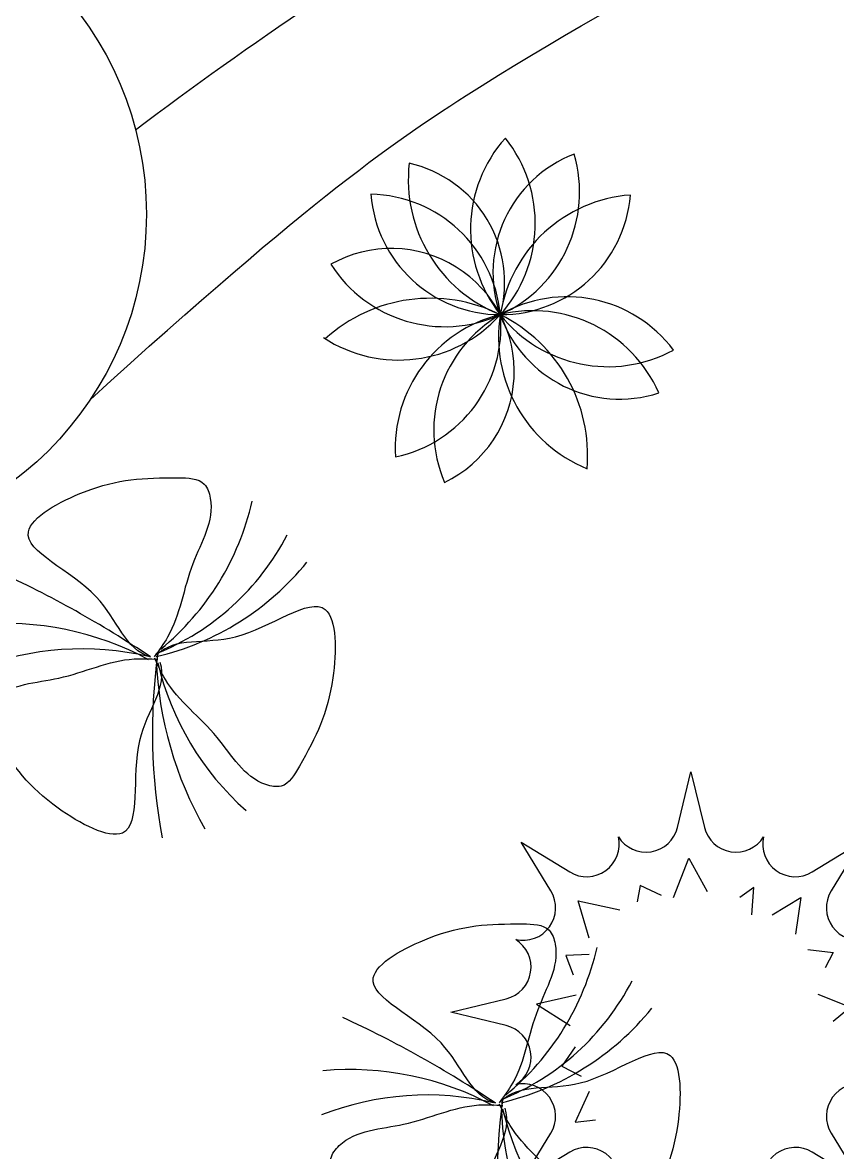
# Model space of a CAD drawing. Extents: x -809667 to 586099, y 3084146 to 3634412.
# Drawn here: x 381222.595 to 381225.639, y 3086090.23 to 3086094.452 of the extents above; entities that cross this region are included whole.
import ezdxf

# ---------------------------------------------------------------- set-up
doc = ezdxf.new("R2010")
doc.units = 0
doc.header["$LTSCALE"] = 0.5
doc.layers.get('0').update_dxf_attribs({"linetype": 'CONTINUOUS'})
doc.layers.add('文字', color=7, linetype='CONTINUOUS')
doc.layers.add('树', color=3, linetype='CONTINUOUS')

# ---------------------------------------------------------------- blocks, each defined once
blk = doc.blocks.new('A$C46A015EA')
at = {"layer": '树', "color": 0, "linetype": 'Continuous'}
for centre, radius, start, end in [((1.328, 4.096), 1.969, 227.5644, 31.3305), ((4.101, 3.626), 1.85, 126.1691, 303.0486), ((0.798, 3.475), 1.995, 251.8163, 53.749), ((3.771, 4.188), 2.005, 153.4396, 313.5861), ((2.09, 4.411), 1.899, 199.3601, 10.491), ((4.644, 2.796), 2.077, 109.3184, 262.8778), ((0.796, 2.582), 1.783, 359.791, 92.4715), ((2.814, 4.682), 2.119, 188.6399, 263.6226), ((0.762, 1.899), 1.939, 297.0245, 103.8489), ((1.257, 1.36), 1.796, 310.7789, 134.4149), ((3.957, 1.204), 1.944, 51.9802, 218.2571), ((3.546, 0.815), 2.009, 38.8778, 198.6816), ((2.13, 0.326), 2.294, 10.2667, 147.1518)]:
    blk.add_arc(centre, radius, start, end, dxfattribs=at)
blk = doc.blocks.new('红枫')
at = {"color": 0}
blk.add_lwpolyline([(1297.3, -1370.6), (924.1, -1143, 0.665495), (551.9, -1412.2, 0.665495), (98.4, -1485), (-4.3, -1909.9), (-107.2, -1485, 0.665495), (-560.7, -1412.2, 0.665495), (-932.9, -1143), (-1306, -1370.8), (-1078.3, -997.6, 0.665495), (-1347.5, -625.5, 0.665495), (-1420.3, -172), (-1845.2, -69.3), (-1420.3, 33.6, 0.665495), (-1347.6, 487.2, 0.665495), (-1078.4, 859.3), (-1306.1, 1232.5), (-933, 1004.7, 0.665495), (-560.8, 1274, 0.665495), (-107.3, 1346.8), (-4.4, 1771.7), (98.3, 1346.8, 0.665495), (551.8, 1274, 0.665495), (924, 1004.8), (1297.2, 1232.5), (1069.4, 859.4, 0.665495), (1338.6, 487.3, 0.665495), (1411.4, 33.8), (1836.3, -69.1), (1411.5, -171.9, 0.665495), (1338.7, -625.4, 0.665495), (1069.5, -997.6)], format="xyb", close=True, dxfattribs=at)
blk.add_lwpolyline([(1297.3, -1370.6), (924.1, -1143, 0.665495), (551.9, -1412.2, 0.665495), (98.4, -1485), (-4.3, -1909.9), (-107.2, -1485, 0.665495), (-560.7, -1412.2, 0.665495), (-932.9, -1143), (-1306, -1370.8), (-1078.3, -997.6, 0.665495), (-1347.5, -625.5, 0.665495), (-1420.3, -172), (-1845.2, -69.3), (-1420.3, 33.6, 0.665495), (-1347.6, 487.2, 0.665495), (-1078.4, 859.3), (-1306.1, 1232.5), (-933, 1004.7, 0.665495), (-560.8, 1274, 0.665495), (-107.3, 1346.8), (-4.4, 1771.7), (98.3, 1346.8, 0.665495), (551.8, 1274, 0.665495), (924, 1004.8), (1297.2, 1232.5), (1069.4, 859.4, 0.665495), (1338.6, 487.3, 0.665495), (1411.4, 33.8), (1836.3, -69.1), (1411.5, -171.9, 0.665495), (1338.7, -625.4, 0.665495), (1069.5, -997.6)], format="xyb", close=True, dxfattribs=at)
for points in [[(-137.2, 807.8), (-20.4, 1111.2), (119.8, 854.5)], [(-230.6, 823.4), (-394.1, 901.2), (-417.4, 776.7)], [(462.3, 675.6), (477.9, 885.6), (368.9, 807.8)], [(-783.4, 496.6), (-869, 784.5), (-549.8, 714.5)], [(618.1, 675.6), (836.1, 807.8), (797.1, 527.8)], [(-783.4, 372.2), (-962.4, 364.4), (-907.9, 216.6)], [(890.6, 411.1), (1085.2, 387.7), (1022.9, 271)], [(-884.6, 61), (-1188.2, -9), (-931.3, -172.4)], [(968.4, 68.8), (1217.6, -32.4), (1085.2, -141.3)], [(-892.4, -335.8), (-993.6, -483.6), (-845.7, -561.4)], [(-783.4, -678.1), (-892.4, -911.5), (-736.7, -895.9)]]:
    blk.add_lwpolyline(points, dxfattribs=at)
blk = doc.blocks.new('白玉兰')
at = {"color": 0}
for centre, radius, start, end in [((-1260.5, 1665), 2054.4, 309.39345, 347.16547), ((-713.2, 1844.3), 1941, 291.82137, 332.63459), ((-478.2, 2077.5), 2115.2, 283.29933, 320.85284), ((-4728.7, -6984.2), 8428.8, 56.1879, 65.279), ((-1147.9, -2037), 2310.3, 61.625, 95.14911), ((-559.1, -2135.4), 2213.8, 76.70325, 111.40179), ((4370.8, -555.9), 4391.8, 172.1708, 190.66767), ((2826.9, 106.7), 2820.8, 182.25436, 209.88683), ((2146.3, 475.3), 2185, 193.30629, 228.41072)]:
    blk.add_arc(centre, radius, start, end, dxfattribs=at)
for points in [[(-33.3, 16.4), (-232.9, 72.7), (-341.9, 562), (-1253.8, 922.5), (-424.6, 1375.2), (-32.9, 1391.9), (376.3, 1386), (477, 1090.9), (236.3, 716.3), (184.7, 276.9), (29.2, 67), (-7.3, 17.6)], [(8.3, 30.7), (154.9, 177.4), (635.1, 33.7), (1394.9, 653.5), (1385.2, -291.2), (1208.5, -641.2), (1003.6, -995.4), (696.9, -939.3), (487.4, -546.3), (129.3, -286.7), (21.9, -48.6), (-3.3, 7.4)], [(36.1, -22.3), (98.6, -219.9), (-250.5, -579.7), (-51.2, -1539.8), (-884.9, -1095.2), (-1113.8, -777), (-1333.5, -431.7), (-1142.2, -185.6), (-696.9, -181.1), (-301.3, 16.9), (-40.5, 2.3), (20.8, -1.2)]]:
    blk.add_open_spline(points, degree=3, knots=[0, 0, 0, 0, 621.989778, 1340.944545, 1869.007736, 2592.427455, 2798.699245, 2915.827596, 3435.261502, 4029.77129, 4212.300518, 4212.300518, 4212.300518, 4212.300518], dxfattribs=at)
blk = doc.blocks.new('23424')
at = {"layer": '文字', "color": 8, "linetype": 'Continuous'}
blk.add_circle((381967.4656, 3087621.4433), 1.25, dxfattribs=at)
for points, knots in [([(381968.675, 3087621.7591), (381969.5351, 3087622.4083), (381972.9151, 3087624.432), (381978.5198, 3087624.8334), (381980.2763, 3087622.6554), (381980.7726, 3087622.2899)], [5.079382, 5.079382, 5.079382, 5.079382, 8.300034, 16.526304, 17.285813, 17.285813, 17.285813, 17.285813]), ([(381968.5062, 3087620.7508), (381969.3365, 3087621.5066), (381969.6469, 3087621.7221), (381970.6179, 3087622.3298), (381971.3183, 3087622.6833), (381973.1138, 3087623.345), (381974.2528, 3087623.6034), (381976.2315, 3087623.7466), (381977.0865, 3087623.6918), (381978.0581, 3087623.4394), (381978.2844, 3087623.3629), (381978.6816, 3087623.192), (381978.8558, 3087623.1008), (381979.1121, 3087622.9379), (381979.2029, 3087622.8733), (381979.3708, 3087622.7396), (381979.4483, 3087622.6708), (381979.5585, 3087622.5617), (381979.5972, 3087622.5208), (381979.6986, 3087622.4158), (381979.7596, 3087622.3538), (381979.9718, 3087622.1547), (381980.1537, 3087622.0005), (381980.4168, 3087621.8068)], [5.079382, 5.079382, 5.079382, 5.079382, 6.250682, 6.250682, 8.593283, 8.593283, 11.652469, 11.652469, 14.135035, 14.135035, 14.94719, 14.94719, 15.665817, 15.665817, 16.092298, 16.092298, 16.49786, 16.49786, 16.70257, 16.70257, 16.90728, 16.90728, 17.285813, 17.285813, 17.285813, 17.285813])]:
    blk.add_open_spline(points, degree=3, knots=knots, dxfattribs=at)
at = {"layer": '文字', "color": 8, "linetype": 'Continuous', "xscale": 0.2560000000000001, "yscale": 0.2560000000000001, "zscale": 0.2560000000000001, "rotation": 344.8935626644683}
blk.add_blockref('A$C46A015EA', (381969.2286, 3087620.6033), dxfattribs=at)
at = {"layer": '文字', "color": 8, "linetype": 'Continuous'}
for name, p, xscale, yscale, zscale in [('白玉兰', (381968.7483, 3087619.7805), 0.0004880798049271107, 0.0004880798049271107, 0.04880798235096967), ('红枫', (381970.7523, 3087618.4952), 0.000487636998295784, 0.000487636998295784, 0.04876370063039211), ('白玉兰', (381970.0367, 3087618.1134), 0.0004880798049271107, 0.0004880798049271107, 0.04880798235096967)]:
    blk.add_blockref(name, p, dxfattribs=dict(at, xscale=xscale, yscale=yscale, zscale=zscale))

msp = doc.modelspace()

# ---------------------------------------------------------------- block references
at = {"layer": '文字', "color": 8, "linetype": 'Continuous'}
msp.add_blockref('23424', (-745.6581, -1527.7076), dxfattribs=at)

doc.saveas('drawing.dxf')
